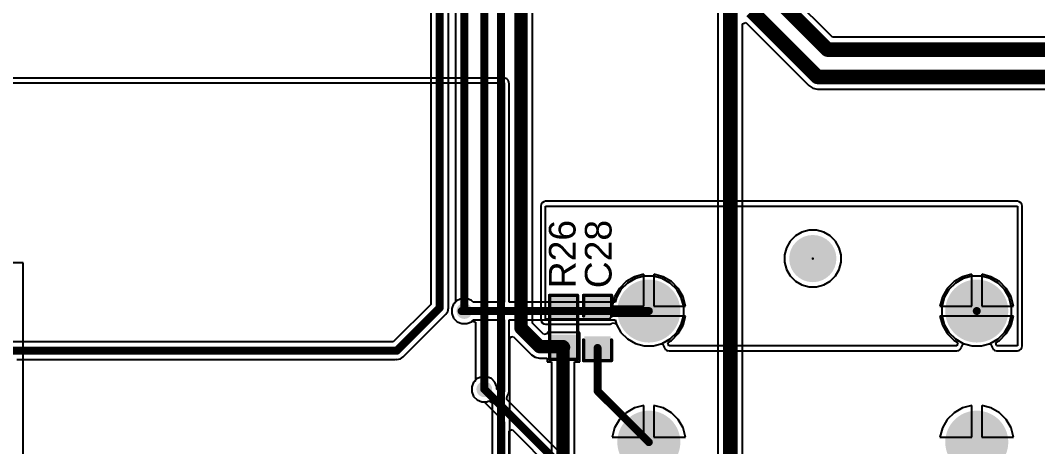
# Model space of a CAD drawing. Header units: millimetres. Extents: x -3 to 175, y -4 to 177.
# Drawn here: x 54.73 to 93.51, y 92.96 to 109.22 of the extents above; entities that cross this region are included whole.
import ezdxf

# ---------------------------------------------------------------- set-up
doc = ezdxf.new("R2010")
doc.units = ezdxf.units.MM
for name, color, linetype in [('BottomLayer', 5, 'Continuous'), ('BottomSolder', 6, 'Continuous'), ('MultiLayer', 9, 'Continuous'), ('PadHoleLayer', 156, 'Continuous'), ('TopLayer', 1, 'Continuous'), ('TopOverlay', 2, 'Continuous'), ('TopPaste', 8, 'Continuous'), ('TopSolder', 216, 'Continuous'), ('ViaHoleLayer', 16, 'Continuous')]:
    doc.layers.add(name, color=color, linetype=linetype)
doc.styles.add('Arial', font='', dxfattribs={"height": 0.2})
doc.styles.get('Arial').set_extended_font_data('Arial')

# ---------------------------------------------------------------- blocks, each defined once
blk = doc.blocks.new('R___0603_32')
at = {"layer": 'TopLayer'}
for points in [[(-0.3809999999999999, 0.4445), (-0.3809999999999999, -0.4445), (-1.143, -0.4445), (-1.143, 0.4445)], [(1.143, 0.4445), (1.143, -0.4445), (0.3809999999999999, -0.4445), (0.3809999999999999, 0.4445)]]:
    blk.add_hatch(color=1, dxfattribs=at).paths.add_polyline_path(points)
at = {"layer": 'TopPaste'}
for points in [[(-0.3809999999999999, 0.4445), (-0.3809999999999999, -0.4445), (-1.143, -0.4445), (-1.143, 0.4445)], [(1.143, 0.4445), (1.143, -0.4445), (0.3809999999999999, -0.4445), (0.3809999999999999, 0.4445)]]:
    blk.add_hatch(color=8, dxfattribs=at).paths.add_polyline_path(points)
at = {"layer": 'TopSolder'}
for points in [[(-0.2794, 0.5460999999999999), (-0.2794, -0.5460999999999999), (-1.2446, -0.5460999999999999), (-1.2446, 0.5460999999999999)], [(1.2446, 0.5460999999999999), (1.2446, -0.5460999999999999), (0.2794, -0.5460999999999999), (0.2794, 0.5460999999999999)]]:
    blk.add_hatch(color=216, dxfattribs=at).paths.add_polyline_path(points)
at = {"layer": 'TopOverlay', "const_width": 0.127}
for points in [[(-1.2192, 0.5334), (-1.2192, -0.5334)], [(-1.2192, 0.5334), (1.2192, 0.5334)], [(1.2192, 0.5334), (1.2192, -0.5334)], [(-1.2192, -0.5334), (1.2192, -0.5334)]]:
    blk.add_lwpolyline(points, dxfattribs=at)
at = {"layer": 'TopOverlay', "const_width": 0.0635}
for points in [[(-1.25095, 0.5334, 1), (-1.18745, 0.5334, 1)], [(-1.25095, 0.5334, 1), (-1.18745, 0.5334, 1)], [(1.18745, 0.5334, 1), (1.25095, 0.5334, 1)], [(1.18745, 0.5334, 1), (1.25095, 0.5334, 1)], [(-1.25095, -0.5334, 1), (-1.18745, -0.5334, 1)], [(-1.25095, -0.5334, 1), (-1.18745, -0.5334, 1)], [(1.18745, -0.5334, 1), (1.25095, -0.5334, 1)], [(1.18745, -0.5334, 1), (1.25095, -0.5334, 1)]]:
    blk.add_lwpolyline(points, format="xyb", close=True, dxfattribs=at)
blk = doc.blocks.new('B3F_4055_B_63')
at = {"layer": 'BottomLayer'}
h = blk.add_hatch(color=5, dxfattribs=at)
edge = h.paths.add_edge_path()
edge.add_arc((-6.249924, 2.499868), 1.15000024, 0, 360)
h = blk.add_hatch(color=5, dxfattribs=at)
edge = h.paths.add_edge_path()
edge.add_arc((6.249924, 2.499868), 1.15000024, 0, 360)
h = blk.add_hatch(color=5, dxfattribs=at)
edge = h.paths.add_edge_path()
edge.add_arc((-6.249924, -2.500122), 1.15000024, 0, 360)
h = blk.add_hatch(color=5, dxfattribs=at)
edge = h.paths.add_edge_path()
edge.add_arc((6.249924, -2.500122), 1.15000024, 0, 360)
at = {"layer": 'BottomSolder'}
h = blk.add_hatch(color=6, dxfattribs=at)
edge = h.paths.add_edge_path()
edge.add_arc((7.62e-05, 4.500245), 0.0508, 0, 360)
h = blk.add_hatch(color=6, dxfattribs=at)
edge = h.paths.add_edge_path()
edge.add_arc((-6.249924, 2.499868), 1.20080024, 0, 360)
h = blk.add_hatch(color=6, dxfattribs=at)
edge = h.paths.add_edge_path()
edge.add_arc((6.249924, 2.499868), 1.20080024, 0, 360)
h = blk.add_hatch(color=6, dxfattribs=at)
edge = h.paths.add_edge_path()
edge.add_arc((-6.249924, -2.500122), 1.20080024, 0, 360)
h = blk.add_hatch(color=6, dxfattribs=at)
edge = h.paths.add_edge_path()
edge.add_arc((6.249924, -2.500122), 1.20080024, 0, 360)
h = blk.add_hatch(color=6, dxfattribs=at)
edge = h.paths.add_edge_path()
edge.add_arc((7.62e-05, -4.500245), 0.0508, 0, 360)
at = {"layer": 'MultiLayer'}
h = blk.add_hatch(color=9, dxfattribs=at)
edge = h.paths.add_edge_path()
edge.add_arc((-6.249924, 2.499868), 1.15000024, 0, 360)
h = blk.add_hatch(color=9, dxfattribs=at)
edge = h.paths.add_edge_path()
edge.add_arc((6.249924, 2.499868), 1.15000024, 0, 360)
h = blk.add_hatch(color=9, dxfattribs=at)
edge = h.paths.add_edge_path()
edge.add_arc((-6.249924, -2.500122), 1.15000024, 0, 360)
h = blk.add_hatch(color=9, dxfattribs=at)
edge = h.paths.add_edge_path()
edge.add_arc((6.249924, -2.500122), 1.15000024, 0, 360)
at = {"layer": 'PadHoleLayer'}
h = blk.add_hatch(color=156, dxfattribs=at)
edge = h.paths.add_edge_path()
edge.add_arc((0, 4.500118), 0.8999982, 0, 360)
h = blk.add_hatch(color=156, dxfattribs=at)
edge = h.paths.add_edge_path()
edge.add_arc((-6.2498478, 2.499995), 0.6500113999999999, 0, 360)
h = blk.add_hatch(color=156, dxfattribs=at)
edge = h.paths.add_edge_path()
edge.add_arc((6.2498478, 2.499995), 0.6500113999999999, 0, 360)
h = blk.add_hatch(color=156, dxfattribs=at)
edge = h.paths.add_edge_path()
edge.add_arc((-6.2498478, -2.499995), 0.6500113999999999, 0, 360)
h = blk.add_hatch(color=156, dxfattribs=at)
edge = h.paths.add_edge_path()
edge.add_arc((6.2498478, -2.499995), 0.6500113999999999, 0, 360)
h = blk.add_hatch(color=156, dxfattribs=at)
edge = h.paths.add_edge_path()
edge.add_arc((0, -4.500118), 0.8999982, 0, 360)
at = {"layer": 'TopLayer'}
h = blk.add_hatch(color=1, dxfattribs=at)
edge = h.paths.add_edge_path()
edge.add_arc((-6.249924, 2.499868), 1.15000024, 0, 360)
h = blk.add_hatch(color=1, dxfattribs=at)
edge = h.paths.add_edge_path()
edge.add_arc((6.249924, 2.499868), 1.15000024, 0, 360)
h = blk.add_hatch(color=1, dxfattribs=at)
edge = h.paths.add_edge_path()
edge.add_arc((-6.249924, -2.500122), 1.15000024, 0, 360)
h = blk.add_hatch(color=1, dxfattribs=at)
edge = h.paths.add_edge_path()
edge.add_arc((6.249924, -2.500122), 1.15000024, 0, 360)
at = {"layer": 'TopSolder'}
h = blk.add_hatch(color=216, dxfattribs=at)
edge = h.paths.add_edge_path()
edge.add_arc((7.62e-05, 4.500245), 0.0508, 0, 360)
h = blk.add_hatch(color=216, dxfattribs=at)
edge = h.paths.add_edge_path()
edge.add_arc((-6.249924, 2.499868), 1.20080024, 0, 360)
h = blk.add_hatch(color=216, dxfattribs=at)
edge = h.paths.add_edge_path()
edge.add_arc((6.249924, 2.499868), 1.20080024, 0, 360)
h = blk.add_hatch(color=216, dxfattribs=at)
edge = h.paths.add_edge_path()
edge.add_arc((-6.249924, -2.500122), 1.20080024, 0, 360)
h = blk.add_hatch(color=216, dxfattribs=at)
edge = h.paths.add_edge_path()
edge.add_arc((6.249924, -2.500122), 1.20080024, 0, 360)
h = blk.add_hatch(color=216, dxfattribs=at)
edge = h.paths.add_edge_path()
edge.add_arc((7.62e-05, -4.500245), 0.0508, 0, 360)
blk = doc.blocks.new('C___0603_147')
at = {"layer": 'TopLayer'}
for points in [[(-0.3809999999999999, 0.4445), (-0.3809999999999999, -0.4445), (-1.143, -0.4445), (-1.143, 0.4445)], [(1.143, 0.4445), (1.143, -0.4445), (0.3809999999999999, -0.4445), (0.3809999999999999, 0.4445)]]:
    blk.add_hatch(color=1, dxfattribs=at).paths.add_polyline_path(points)
at = {"layer": 'TopPaste'}
for points in [[(-0.3809999999999999, 0.4445), (-0.3809999999999999, -0.4445), (-1.143, -0.4445), (-1.143, 0.4445)], [(1.143, 0.4445), (1.143, -0.4445), (0.3809999999999999, -0.4445), (0.3809999999999999, 0.4445)]]:
    blk.add_hatch(color=8, dxfattribs=at).paths.add_polyline_path(points)
at = {"layer": 'TopSolder'}
for points in [[(-0.3210001199999999, 0.50449988), (-0.3210001199999999, -0.50449988), (-1.20299988, -0.50449988), (-1.20299988, 0.50449988)], [(1.20299988, 0.50449988), (1.20299988, -0.50449988), (0.3210001199999999, -0.50449988), (0.3210001199999999, 0.50449988)]]:
    blk.add_hatch(color=216, dxfattribs=at).paths.add_polyline_path(points)
at = {"layer": 'TopOverlay', "const_width": 0.127}
for points in [[(-0.4571999999999999, 0.5334), (-1.2446, 0.5334)], [(-1.2446, -0.5334), (-1.2446, 0.5334)], [(1.2446, 0.5334), (0.4571999999999999, 0.5334)], [(1.2446, -0.5334), (1.2446, 0.5334)], [(-0.4571999999999999, -0.5334), (-1.2446, -0.5334)], [(1.2446, -0.5334), (0.4571999999999999, -0.5334)]]:
    blk.add_lwpolyline(points, dxfattribs=at)
at = {"layer": 'TopOverlay', "const_width": 0.0635}
for points in [[(-1.27635, 0.5334, 1), (-1.21285, 0.5334, 1)], [(-1.27635, 0.5334, 1), (-1.21285, 0.5334, 1)], [(-0.4889499999999999, 0.5334, 1), (-0.42545, 0.5334, 1)], [(0.42545, 0.5334, 1), (0.4889499999999999, 0.5334, 1)], [(1.21285, 0.5334, 1), (1.27635, 0.5334, 1)], [(1.21285, 0.5334, 1), (1.27635, 0.5334, 1)], [(-1.27635, -0.5334, 1), (-1.21285, -0.5334, 1)], [(-1.27635, -0.5334, 1), (-1.21285, -0.5334, 1)], [(-0.4889499999999999, -0.5334, 1), (-0.42545, -0.5334, 1)], [(0.42545, -0.5334, 1), (0.4889499999999999, -0.5334, 1)], [(1.21285, -0.5334, 1), (1.27635, -0.5334, 1)], [(1.21285, -0.5334, 1), (1.27635, -0.5334, 1)]]:
    blk.add_lwpolyline(points, format="xyb", close=True, dxfattribs=at)

msp = doc.modelspace()

# ---------------------------------------------------------------- hatches: boundary and pattern name
at = {"layer": 'BottomLayer'}
h = msp.add_hatch(color=5, dxfattribs=at)
edge = h.paths.add_edge_path()
edge.add_arc((71.6534, 98.13086799999999), 0.2999994, 0, 360)
h = msp.add_hatch(color=5, dxfattribs=at)
edge = h.paths.add_edge_path()
edge.add_arc((72.41539999999999, 95.1484), 0.2999994, 0, 360)
at = {"layer": 'TopLayer'}
h = msp.add_hatch(color=1, dxfattribs=at)
edge = h.paths.add_edge_path()
edge.add_arc((71.6534, 98.13086799999999), 0.2999994, 0, 360)
h = msp.add_hatch(color=1, dxfattribs=at)
edge = h.paths.add_edge_path()
edge.add_arc((72.41539999999999, 95.1484), 0.2999994, 0, 360)
at = {"layer": 'ViaHoleLayer'}
h = msp.add_hatch(color=16, dxfattribs=at)
edge = h.paths.add_edge_path()
edge.add_arc((71.6534, 98.13086799999999), 0.1499997, 0, 360)
h = msp.add_hatch(color=16, dxfattribs=at)
edge = h.paths.add_edge_path()
edge.add_arc((72.41539999999999, 95.1484), 0.1499997, 0, 360)

# ---------------------------------------------------------------- linework, layer by layer
at = {"layer": 'BottomLayer'}
for p, q in [((81.32184396, 139.12104002), (81.32184396, 75.49228233999999)), ((85.68948572, 108.56855604), (84.00675858, 110.25128318)), ((82.25415603999998, 109.0833988), (82.38115604, 109.13600474)), ((82.25415603999998, 75.49228233999999), (82.25415603999998, 109.0833988)), ((82.38115604, 109.13600474), (84.78578166, 106.73137658)), ((134.01040254, 108.56855604), (85.68948572, 108.56855604)), ((16.0528, 106.8324), (73.15954126, 106.8324)), ((73.15954126, 107.01368234), (16.05280254, 107.01368234)), ((73.1770444, 107.0102), (73.15954126, 107.01368234)), ((73.15954126, 106.8324), (73.17443836, 106.82943836)), ((73.17443836, 106.82943836), (73.17739999999999, 106.81454888)), ((73.19489044, 107.01020254), (73.1770444, 107.0102)), ((73.17739999999999, 106.81454888), (73.17739999999999, 98.46766183999999)), ((73.20978754000001, 107.0072409), (73.19489044, 107.01020254)), ((73.20980023999999, 107.00723582), (73.20978754000001, 107.0072409)), ((73.20980532, 107.00723582), (73.20980023999999, 107.00723582)), ((73.22630769999999, 107.00040068), (73.20980532, 107.00723582)), ((73.22891374, 106.99988252), (73.22630769999999, 107.00040068)), ((73.23112354, 106.99840678), (73.22891374, 106.99988252)), ((73.27513666, 106.98017974), (73.23112354, 106.99840678)), ((73.27514174, 106.98017466), (73.27513666, 106.98017974)), ((73.27515444, 106.98016958), (73.27514174, 106.98017466)), ((73.30015058, 106.95517344), (73.27515444, 106.98016958)), ((73.32515942, 106.93016968), (73.30015058, 106.95517344)), ((73.32516449999999, 106.93015698), (73.32515942, 106.93016968)), ((73.32516958, 106.9301519), (73.32516449999999, 106.93015698)), ((73.34340169999999, 106.88613624), (73.32516958, 106.9301519)), ((73.34488252, 106.88392136), (73.34340169999999, 106.88613624)), ((73.34540322, 106.88131024), (73.34488252, 106.88392136)), ((73.35223836, 106.86480532), (73.34540322, 106.88131024)), ((73.3552, 106.8499133), (73.35223836, 106.86480532)), ((73.3552, 106.8320571), (73.3552, 106.8499133)), ((73.35868233999999, 106.81454888), (73.3552, 106.8320571)), ((73.35868233999999, 98.46766183999999), (73.35868233999999, 106.81454888)), ((84.78578166, 106.73137658), (84.93701072, 106.63032776)), ((84.93701072, 106.63032776), (85.11540253999999, 106.59484396)), ((85.11540253999999, 106.59484396), (113.11631682, 106.59484396)), ((84.79573846, 101.2089162), (84.52161912, 101.13546702)), ((85.07952757999999, 101.2089162), (84.79573846, 101.2089162)), ((85.35364692, 101.13546702), (85.07952757999999, 101.2089162)), ((84.27584872, 100.99357246), (84.07517856, 100.7929023)), ((84.52161912, 101.13546702), (84.27584872, 100.99357246)), ((85.59941731999999, 100.99357246), (85.35364692, 101.13546702)), ((85.80008747999999, 100.7929023), (85.59941731999999, 100.99357246)), ((83.933284, 100.5471319), (83.85983481999999, 100.27301256)), ((84.07517856, 100.7929023), (83.933284, 100.5471319)), ((85.94198204, 100.5471319), (85.80008747999999, 100.7929023)), ((86.01543122, 100.27301256), (85.94198204, 100.5471319)), ((83.85983481999999, 100.27301256), (83.85983481999999, 99.98922343999999)), ((86.01543122, 99.98922343999999), (86.01543122, 100.27301256)), ((54.83859999999999, 99.97439999999999), (16.07065874, 99.97439999999999)), ((54.83859999999999, 49.22519999999999), (54.83859999999999, 99.97439999999999)), ((83.85983481999999, 99.98922343999999), (83.933284, 99.71510409999999)), ((83.933284, 99.71510409999999), (84.07517856, 99.46933369999999)), ((85.80008747999999, 99.46933369999999), (85.94198204, 99.71510409999999)), ((85.94198204, 99.71510409999999), (86.01543122, 99.98922343999999)), ((78.17519798000001, 99.36818074), (77.87241981999999, 99.19337286)), ((78.51290114, 99.45866824), (78.17519798000001, 99.36818074)), ((78.8625169, 99.45866824), (78.51290114, 99.45866824)), ((79.20022005999999, 99.36818074), (78.8625169, 99.45866824)), ((79.50299822, 99.19337286), (79.20022005999999, 99.36818074)), ((84.07517856, 99.46933369999999), (84.27584872, 99.26866353999999)), ((85.59941731999999, 99.26866353999999), (85.80008747999999, 99.46933369999999)), ((90.67504598, 99.36818074), (90.37226781999999, 99.19337286)), ((91.01274914, 99.45866824), (90.67504598, 99.36818074)), ((91.3623649, 99.45866824), (91.01274914, 99.45866824)), ((91.70006805999999, 99.36818074), (91.3623649, 99.45866824)), ((92.00284622, 99.19337286), (91.70006805999999, 99.36818074)), ((77.62520416, 98.9461572), (77.45039627999999, 98.64337903999999)), ((77.87241981999999, 99.19337286), (77.62520416, 98.9461572)), ((79.75021387999999, 98.9461572), (79.50299822, 99.19337286)), ((79.92502175999999, 98.64337903999999), (79.75021387999999, 98.9461572)), ((84.27584872, 99.26866353999999), (84.52161912, 99.12676898)), ((84.52161912, 99.12676898), (84.79573846, 99.0533198)), ((84.79573846, 99.0533198), (85.07952757999999, 99.0533198)), ((85.07952757999999, 99.0533198), (85.35364692, 99.12676898)), ((85.35364692, 99.12676898), (85.59941731999999, 99.26866353999999)), ((90.12505216, 98.9461572), (89.95024427999999, 98.64337903999999)), ((90.37226781999999, 99.19337286), (90.12505216, 98.9461572)), ((92.25006187999999, 98.9461572), (92.00284622, 99.19337286)), ((92.42486975999999, 98.64337903999999), (92.25006187999999, 98.9461572)), ((71.38274776, 98.53592687999999), (71.24834111999999, 98.40152024)), ((71.55836082, 98.60866739999999), (71.38274776, 98.53592687999999)), ((71.74843918, 98.60866739999999), (71.55836082, 98.60866739999999)), ((71.92405224, 98.53592687999999), (71.74843918, 98.60866739999999)), ((71.99231728, 98.46766183999999), (71.92405224, 98.53592687999999)), ((77.45039627999999, 98.64337903999999), (77.4033123, 98.46766183999999)), ((80.01550926, 98.30567588), (79.92502175999999, 98.64337903999999)), ((89.95024427999999, 98.64337903999999), (89.85975678, 98.30567588)), ((92.51535726, 98.30567588), (92.42486975999999, 98.64337903999999)), ((71.24834111999999, 98.40152024), (71.1756006, 98.22590718)), ((71.1756006, 98.22590718), (71.1756006, 98.03582881999999)), ((73.17739999999999, 98.46766183999999), (71.99231728, 98.46766183999999)), ((77.4033123, 98.46766183999999), (73.35868233999999, 98.46766183999999)), ((80.01550926, 97.95606011999999), (80.01550926, 98.30567588)), ((89.85975678, 98.30567588), (89.85975678, 97.95606011999999)), ((92.51535726, 97.95606011999999), (92.51535726, 98.30567588)), ((71.1756006, 98.03582881999999), (71.24834111999999, 97.86021575999999)), ((71.24834111999999, 97.86021575999999), (71.38274776, 97.72580912)), ((71.38274776, 97.72580912), (71.55836082, 97.6530686)), ((71.74843918, 97.6530686), (71.92405224, 97.72580912)), ((71.92405224, 97.72580912), (71.9925662, 97.79432308)), ((71.9925662, 97.79432308), (73.17739999999999, 97.79432308)), ((73.17739999999999, 97.79432308), (73.17739999999999, 95.05330494)), ((73.35868233999999, 95.05330494), (73.35868233999999, 97.79432308)), ((73.35868233999999, 97.79432308), (77.40324625999999, 97.79432308)), ((77.40324625999999, 97.79432308), (77.45039627999999, 97.61835695999999)), ((79.92502175999999, 97.61835695999999), (80.01550926, 97.95606011999999)), ((89.85975678, 97.95606011999999), (89.95024427999999, 97.61835695999999)), ((92.42486975999999, 97.61835695999999), (92.51535726, 97.95606011999999)), ((71.55836082, 97.6530686), (71.74843918, 97.6530686)), ((77.45039627999999, 97.61835695999999), (77.62520416, 97.3155788)), ((79.75021387999999, 97.3155788), (79.92502175999999, 97.61835695999999)), ((89.95024427999999, 97.61835695999999), (90.12505216, 97.3155788)), ((92.25006187999999, 97.3155788), (92.42486975999999, 97.61835695999999)), ((77.62520416, 97.3155788), (77.87241981999999, 97.06836314)), ((77.87241981999999, 97.06836314), (78.17519798000001, 96.89355526)), ((79.20022005999999, 96.89355526), (79.50299822, 97.06836314)), ((79.50299822, 97.06836314), (79.75021387999999, 97.3155788)), ((90.12505216, 97.3155788), (90.37226781999999, 97.06836314)), ((90.37226781999999, 97.06836314), (90.67504598, 96.89355526)), ((91.70006805999999, 96.89355526), (92.00284622, 97.06836314)), ((92.00284622, 97.06836314), (92.25006187999999, 97.3155788)), ((78.17519798000001, 96.89355526), (78.51290114, 96.80306775999999)), ((78.51290114, 96.80306775999999), (78.8625169, 96.80306775999999)), ((78.8625169, 96.80306775999999), (79.20022005999999, 96.89355526)), ((90.67504598, 96.89355526), (91.01274914, 96.80306775999999)), ((91.01274914, 96.80306775999999), (91.3623649, 96.80306775999999)), ((91.3623649, 96.80306775999999), (91.70006805999999, 96.89355526)), ((72.01034112, 95.41905224), (71.9376006, 95.24343918)), ((72.14474776, 95.55345888), (72.01034112, 95.41905224)), ((72.32036081999999, 95.62619939999999), (72.14474776, 95.55345888)), ((72.51043917999999, 95.62619939999999), (72.32036081999999, 95.62619939999999)), ((72.68605224, 95.55345888), (72.51043917999999, 95.62619939999999)), ((72.82045887999999, 95.41905224), (72.68605224, 95.55345888)), ((72.89319939999999, 95.24343918), (72.82045887999999, 95.41905224)), ((71.9376006, 95.24343918), (71.9376006, 95.05336082)), ((71.9376006, 95.05336082), (72.01034112, 94.87774775999999)), ((72.89319939999999, 95.1467236), (72.89319939999999, 95.24343918)), ((73.02365634, 95.01626666), (72.89319939999999, 95.1467236)), ((73.06534028, 95.01024178), (73.02365634, 95.01626666)), ((73.17739999999999, 95.05330494), (73.06534028, 95.01024178)), ((73.34488252, 94.98393246), (73.35133666, 95.01638096)), ((73.35133666, 95.01638096), (73.35862138, 95.04862625999999)), ((73.35821752, 95.05097067999999), (73.35868233999999, 95.05330494)), ((73.35862138, 95.04862625999999), (73.35821752, 95.05097067999999)), ((72.01034112, 94.87774775999999), (72.14474776, 94.74334112)), ((72.14474776, 94.74334112), (72.32036081999999, 94.6706006)), ((72.32036081999999, 94.6706006), (72.4170764, 94.6706006)), ((72.4170764, 94.6706006), (73.17739999999999, 93.910277)), ((73.26993728, 94.78874108), (73.27138762, 94.82755227999999)), ((73.2758123, 94.76411069999999), (73.26993728, 94.78874108)), ((73.27138762, 94.82755227999999), (73.29944191999999, 94.92008956)), ((78.92584672, 89.11407627999999), (73.2758123, 94.76411069999999)), ((73.29944191999999, 94.92008956), (73.30223337999999, 94.92185232)), ((73.30223337999999, 94.92185232), (73.30360497999999, 94.92379541999999)), ((73.30360497999999, 94.92379541999999), (73.30558617999999, 94.92511875999999)), ((73.30558617999999, 94.92511875999999), (73.32396815999999, 94.95263204)), ((73.32396815999999, 94.95263204), (73.34303594, 94.97963224)), ((73.34303594, 94.97963224), (73.34355918, 94.9819538)), ((73.34355918, 94.9819538), (73.34488252, 94.98393246)), ((77.82563302, 94.25435809999999), (77.56422891999999, 93.992954)), ((78.14578478, 94.43919898), (77.82563302, 94.25435809999999)), ((78.49720902, 94.53336186), (78.14578478, 94.43919898)), ((78.49720902, 93.321378), (78.49720902, 94.53336186)), ((79.22963326, 94.43919898), (78.87820901999999, 94.53336186)), ((78.87820901999999, 94.53336186), (78.87820901999999, 93.321378)), ((79.54978501999999, 94.25435809999999), (79.22963326, 94.43919898)), ((79.81118912, 93.992954), (79.54978501999999, 94.25435809999999)), ((90.32548102, 94.25435809999999), (90.06407691999999, 93.992954)), ((90.64563277999999, 94.43919898), (90.32548102, 94.25435809999999)), ((90.99705702, 94.53336186), (90.64563277999999, 94.43919898)), ((90.99705702, 93.321378), (90.99705702, 94.53336186)), ((91.72948125999999, 94.43919898), (91.37805702, 94.53336186)), ((91.37805702, 94.53336186), (91.37805702, 93.321378)), ((92.04963302, 94.25435809999999), (91.72948125999999, 94.43919898)), ((92.31103712, 93.992954), (92.04963302, 94.25435809999999)), ((73.17739999999999, 93.910277), (73.17739999999999, 93.563059)), ((77.56422891999999, 93.992954), (77.37938804, 93.67280224)), ((79.99602999999999, 93.67280224), (79.81118912, 93.992954)), ((90.06407691999999, 93.992954), (89.87923604, 93.67280224)), ((92.495878, 93.67280224), (92.31103712, 93.992954)), ((73.17739999999999, 93.563059), (73.17739999999999, 88.60358708)), ((73.35868233999999, 93.54938872), (73.39360988, 93.57752683999999)), ((73.35868233999999, 88.60358708), (73.35868233999999, 93.54938872)), ((73.39360988, 93.57752683999999), (73.4760151, 93.6116619)), ((73.4760151, 93.6116619), (78.35111583999999, 88.73656116)), ((77.37938804, 93.67280224), (77.28522516, 93.321378)), ((80.09019287999999, 93.321378), (79.99602999999999, 93.67280224)), ((89.87923604, 93.67280224), (89.78507316, 93.321378)), ((92.59004088, 93.321378), (92.495878, 93.67280224)), ((77.28522516, 93.321378), (78.49720902, 93.321378)), ((78.87820901999999, 93.321378), (80.09019287999999, 93.321378)), ((89.78507316, 93.321378), (90.99705702, 93.321378)), ((91.37805702, 93.321378), (92.59004088, 93.321378))]:
    msp.add_line(p, q, dxfattribs=at)
for points, const_width in [([(81.788, 62.0522), (81.788, 141.0462)], 0.5588), ([(83.54060254, 110.05819746), (85.4964, 108.1024)], 0.5588), ([(82.60079999999999, 109.57560254), (85.11540253999999, 107.061)], 0.5588), ([(85.4964, 108.1024), (134.01040254, 108.1024)], 0.5588), ([(85.11540253999999, 107.061), (113.30940254, 107.061)], 0.5588), ([(71.5518, 98.13099246), (78.68778522, 98.13099246)], 0.3048), ([(72.41539999999999, 95.1484), (78.68778522, 88.87601477999999)], 0.3048)]:
    msp.add_lwpolyline(points, dxfattribs=dict(at, const_width=const_width))
for points, const_width in [([(85.35669999999999, 108.1024, 1), (85.6361, 108.1024, 1)], 0.2794), ([(85.35669999999999, 108.1024, 1), (85.6361, 108.1024, 1)], 0.2794), ([(84.97570254, 107.061, 1), (85.25510254, 107.061, 1)], 0.2794), ([(84.97570254, 107.061, 1), (85.25510254, 107.061, 1)], 0.2794), ([(71.4756, 98.13099246, 1), (71.62799999999999, 98.13099246, 1)], 0.1524), ([(78.61158522, 98.13099246, 1), (78.76398522, 98.13099246, 1)], 0.1524), ([(72.33919999999999, 95.1484, 1), (72.4916, 95.1484, 1)], 0.1524)]:
    msp.add_lwpolyline(points, format="xyb", close=True, dxfattribs=dict(at, const_width=const_width))
at = {"layer": 'TopLayer'}
for p, q in [((71.31673062, 110.34050068), (71.31673062, 98.46990973999999)), ((70.37693062, 110.1005291), (70.37693062, 98.38665361999999)), ((71.05026937999999, 98.24719999999999), (71.05026937999999, 110.1005291)), ((74.2526582, 97.66756183999999), (74.2526582, 109.59643816)), ((74.58464128, 102.20289948), (74.57084146, 102.133527)), ((74.57084146, 102.133527), (74.57084146, 97.81552699999999)), ((74.62393761999999, 102.26171318), (74.58464128, 102.20289948)), ((74.68275132, 102.30100952), (74.62393761999999, 102.26171318)), ((74.75212379999999, 102.31480934), (74.68275132, 102.30100952)), ((92.73539999999998, 102.31480934), (74.75212379999999, 102.31480934)), ((74.75212379999999, 97.81552699999999), (74.75212379999999, 102.133527)), ((74.75212379999999, 102.133527), (92.73539999999998, 102.133527)), ((92.80477248, 102.30100952), (92.73539999999998, 102.31480934)), ((92.73539999999998, 102.133527), (92.73539999999998, 96.799527)), ((92.86358618, 102.26171318), (92.80477248, 102.30100952)), ((92.90288251999999, 102.20289948), (92.86358618, 102.26171318)), ((92.91668234, 102.133527), (92.90288251999999, 102.20289948)), ((92.91668234, 96.799527), (92.91668234, 102.133527)), ((84.79573846, 101.2089162), (84.52161912, 101.13546702)), ((85.07952757999999, 101.2089162), (84.79573846, 101.2089162)), ((85.35364692, 101.13546702), (85.07952757999999, 101.2089162)), ((84.27584872, 100.99357246), (84.07517856, 100.7929023)), ((84.52161912, 101.13546702), (84.27584872, 100.99357246)), ((85.59941731999999, 100.99357246), (85.35364692, 101.13546702)), ((85.80008747999999, 100.7929023), (85.59941731999999, 100.99357246)), ((83.933284, 100.5471319), (83.85983481999999, 100.27301256)), ((84.07517856, 100.7929023), (83.933284, 100.5471319)), ((85.94198204, 100.5471319), (85.80008747999999, 100.7929023)), ((86.01543122, 100.27301256), (85.94198204, 100.5471319)), ((83.85983481999999, 100.27301256), (83.85983481999999, 99.98922343999999)), ((86.01543122, 99.98922343999999), (86.01543122, 100.27301256)), ((83.85983481999999, 99.98922343999999), (83.933284, 99.71510409999999)), ((83.933284, 99.71510409999999), (84.07517856, 99.46933369999999)), ((85.80008747999999, 99.46933369999999), (85.94198204, 99.71510409999999)), ((85.94198204, 99.71510409999999), (86.01543122, 99.98922343999999)), ((78.14578478, 99.43918898), (77.82563302, 99.2543481)), ((78.49720902, 99.53335186), (78.14578478, 99.43918898)), ((78.49720902, 98.32136799999999), (78.49720902, 99.53335186)), ((79.22963326, 99.43918898), (78.87820901999999, 99.53335186)), ((78.87820901999999, 99.53335186), (78.87820901999999, 98.32136799999999)), ((79.54978501999999, 99.2543481), (79.22963326, 99.43918898)), ((84.07517856, 99.46933369999999), (84.27584872, 99.26866353999999)), ((85.59941731999999, 99.26866353999999), (85.80008747999999, 99.46933369999999)), ((90.64563277999999, 99.43918898), (90.32548102, 99.2543481)), ((90.99705702, 99.53335186), (90.64563277999999, 99.43918898)), ((90.99705702, 98.32136799999999), (90.99705702, 99.53335186)), ((91.72948125999999, 99.43918898), (91.37805702, 99.53335186)), ((91.37805702, 99.53335186), (91.37805702, 98.32136799999999)), ((92.04963302, 99.2543481), (91.72948125999999, 99.43918898)), ((77.56422891999999, 98.992944), (77.37938804, 98.67279223999999)), ((77.82563302, 99.2543481), (77.56422891999999, 98.992944)), ((79.81118912, 98.992944), (79.54978501999999, 99.2543481)), ((79.99602999999999, 98.67279223999999), (79.81118912, 98.992944)), ((84.27584872, 99.26866353999999), (84.52161912, 99.12676898)), ((84.52161912, 99.12676898), (84.79573846, 99.0533198)), ((84.79573846, 99.0533198), (85.07952757999999, 99.0533198)), ((85.07952757999999, 99.0533198), (85.35364692, 99.12676898)), ((85.35364692, 99.12676898), (85.59941731999999, 99.26866353999999)), ((90.06407691999999, 98.992944), (89.87923604, 98.67279223999999)), ((90.32548102, 99.2543481), (90.06407691999999, 98.992944)), ((92.31103712, 98.992944), (92.04963302, 99.2543481)), ((92.495878, 98.67279223999999), (92.31103712, 98.992944)), ((77.37938804, 98.67279223999999), (77.28522516, 98.32136799999999)), ((80.09019287999999, 98.32136799999999), (79.99602999999999, 98.67279223999999)), ((89.87923604, 98.67279223999999), (89.78507316, 98.32136799999999)), ((92.59004088, 98.32136799999999), (92.495878, 98.67279223999999)), ((70.37693062, 98.38665361999999), (68.94854638, 96.95826937999999)), ((70.95166149999999, 98.00913849999999), (71.02464332, 98.11836358)), ((71.02464332, 98.11836358), (71.05026937999999, 98.24719999999999)), ((71.24834111999999, 98.40152024), (71.1756006, 98.22590718)), ((71.1756006, 98.22590718), (71.1756006, 98.03582881999999)), ((71.31673062, 98.46990973999999), (71.24834111999999, 98.40152024)), ((77.28522516, 98.32136799999999), (78.49720902, 98.32136799999999)), ((78.87820901999999, 98.32136799999999), (80.09019287999999, 98.32136799999999)), ((89.78507316, 98.32136799999999), (90.99705702, 98.32136799999999)), ((91.37805702, 98.32136799999999), (92.59004088, 98.32136799999999)), ((69.3260615, 96.38353849999999), (70.95166149999999, 98.00913849999999)), ((71.1756006, 98.03582881999999), (71.24834111999999, 97.86021575999999)), ((71.24834111999999, 97.86021575999999), (71.38274776, 97.72580912)), ((71.38274776, 97.72580912), (71.55836082, 97.6530686)), ((71.74843918, 97.6530686), (71.92405224, 97.72580912)), ((71.92405224, 97.72580912), (71.95173061999999, 97.75348749999999)), ((71.95173061999999, 97.75348749999999), (72.07873061999999, 97.70088156)), ((74.57084146, 97.81552699999999), (74.58464128, 97.74615451999999)), ((74.58464128, 97.74615451999999), (74.62393761999999, 97.68734081999999)), ((77.18719386, 97.81552699999999), (74.75212379999999, 97.81552699999999)), ((77.28298742, 97.94036799999999), (77.18719386, 97.81552699999999)), ((80.09019287999999, 97.94036799999999), (77.28298742, 97.94036799999999)), ((79.99602999999999, 97.58894375999999), (80.09019287999999, 97.94036799999999)), ((92.59004088, 97.94036799999999), (89.78507316, 97.94036799999999)), ((89.78507316, 97.94036799999999), (89.87923604, 97.58894375999999)), ((92.495878, 97.58894375999999), (92.59004088, 97.94036799999999)), ((71.55836082, 97.6530686), (71.74843918, 97.6530686)), ((72.07873061999999, 97.70088156), (72.07873061999999, 95.48744174)), ((74.68873302, 97.23148701999999), (74.2526582, 97.66756183999999)), ((74.62393761999999, 97.68734081999999), (74.68275132, 97.64804448)), ((74.68275132, 97.64804448), (74.75212379999999, 97.63424466)), ((74.75212379999999, 97.63424466), (77.18719386, 97.63424466)), ((77.18719386, 97.63424466), (77.19892612, 97.63657891999999)), ((77.19892612, 97.63657891999999), (77.2108565, 97.63579659999999)), ((77.2108565, 97.63579659999999), (77.23330502, 97.6434166)), ((77.23330502, 97.6434166), (77.25656634, 97.64804448)), ((77.25656634, 97.64804448), (77.26651298, 97.65469166)), ((77.26651298, 97.65469166), (77.2778363, 97.65853468)), ((77.2778363, 97.65853468), (77.29566202, 97.67416584)), ((77.29566202, 97.67416584), (77.30270035999999, 97.67886992)), ((77.30270035999999, 97.67886992), (77.38273575999999, 97.66841782)), ((77.38273575999999, 97.66841782), (77.45039627999999, 97.61835441999999)), ((77.45039627999999, 97.61835441999999), (77.62520416, 97.3155788)), ((79.81118912, 97.268792), (79.99602999999999, 97.58894375999999)), ((89.87923604, 97.58894375999999), (90.06407691999999, 97.268792)), ((92.31103712, 97.268792), (92.495878, 97.58894375999999)), ((68.94854638, 96.95826937999999), (54.4576127, 96.95826937999999)), ((73.3885502, 97.11372245999999), (73.4561523, 97.14986411999999)), ((73.3885502, 91.71221433999999), (73.3885502, 97.11372245999999)), ((73.4561523, 97.14986411999999), (73.51555019999999, 97.15942976)), ((73.51555019999999, 97.15942976), (74.21228998, 96.46268998)), ((74.81573302, 97.25585324), (74.68873302, 97.23148701999999)), ((76.06033302, 97.30739999999999), (74.81573302, 97.30739999999999)), ((74.81573302, 97.30739999999999), (74.81573302, 97.25585324)), ((76.06033302, 96.18979999999999), (76.06033302, 97.30739999999999)), ((77.62520416, 97.3155788), (77.87241981999999, 97.06836314)), ((77.87241981999999, 97.06836314), (78.17519798000001, 96.89355526)), ((79.40973195999999, 96.926527), (79.54978501999999, 97.0073879)), ((79.54978501999999, 97.0073879), (79.81118912, 97.268792)), ((90.06407691999999, 97.268792), (90.32548102, 97.0073879)), ((90.32548102, 97.0073879), (90.46553408, 96.926527)), ((91.90957995999999, 96.926527), (92.04963302, 97.0073879)), ((92.04963302, 97.0073879), (92.31103712, 97.268792)), ((78.17519798000001, 96.89355526), (78.51290114, 96.80306775999999)), ((78.51290114, 96.80306775999999), (78.8625169, 96.80306775999999)), ((78.8625169, 96.80306775999999), (79.10897818, 96.86910775999999)), ((79.10897818, 96.86910775999999), (79.20900083999999, 96.87746182)), ((79.20900083999999, 96.87746182), (79.26047648, 96.78314146)), ((79.26047648, 96.78314146), (79.26865782, 96.75260558)), ((79.26865782, 96.75260558), (79.27394864, 96.74187916)), ((79.27394864, 96.74187916), (79.27628036, 96.73015451999999)), ((79.27628036, 96.73015451999999), (79.28945279999999, 96.71043904)), ((79.28945279999999, 96.71043904), (79.299943, 96.68916908)), ((79.299943, 96.68916908), (79.30893205999999, 96.68128492)), ((79.30893205999999, 96.68128492), (79.3155767, 96.67134082)), ((79.3155767, 96.67134082), (79.33528963999998, 96.65816837999999)), ((79.33528963999998, 96.65816837999999), (79.35312298, 96.64252959999999)), ((79.35312298, 96.64252959999999), (79.36445392, 96.63868403999999)), ((79.36445392, 96.63868403999999), (79.3743904, 96.63204447999999)), ((79.3743904, 96.63204447999999), (79.39764664, 96.62741914)), ((79.39764664, 96.62741914), (79.42010278, 96.6197966)), ((79.44376288, 96.799527), (79.40973195999999, 96.926527)), ((79.42010278, 96.6197966), (79.43203061999999, 96.62057891999999)), ((79.43203061999999, 96.62057891999999), (79.44376288, 96.61824466)), ((90.43150316, 96.799527), (79.44376288, 96.799527)), ((79.44376288, 96.61824466), (90.43150316, 96.61824466)), ((90.46553408, 96.926527), (90.43150316, 96.799527)), ((90.43150316, 96.61824466), (90.44323542, 96.62057891999999)), ((90.44323542, 96.62057891999999), (90.45516325999999, 96.6197966)), ((90.45516325999999, 96.6197966), (90.4776194, 96.62741914)), ((90.4776194, 96.62741914), (90.50087564, 96.63204447999999)), ((90.50087564, 96.63204447999999), (90.51081212, 96.63868403999999)), ((90.51081212, 96.63868403999999), (90.52214305999999, 96.64252959999999)), ((90.52214305999999, 96.64252959999999), (90.5399764, 96.65816837999999)), ((90.5399764, 96.65816837999999), (90.55968933999999, 96.67134082)), ((90.55968933999999, 96.67134082), (90.56633398, 96.68128492)), ((90.56633398, 96.68128492), (90.57532304, 96.68916908)), ((90.57532304, 96.68916908), (90.58581324, 96.71043904)), ((90.58581324, 96.71043904), (90.59898568, 96.73015451999999)), ((90.59898568, 96.73015451999999), (90.6013174, 96.74187916)), ((90.6013174, 96.74187916), (90.60660822, 96.75260558)), ((90.60660822, 96.75260558), (90.61478955999999, 96.78314146)), ((90.61478955999999, 96.78314146), (90.6662652, 96.87746182)), ((90.6662652, 96.87746182), (90.76628785999999, 96.86910775999999)), ((90.76628785999999, 96.86910775999999), (91.01274914, 96.80306775999999)), ((91.01274914, 96.80306775999999), (91.3623649, 96.80306775999999)), ((91.3623649, 96.80306775999999), (91.60882618, 96.86910775999999)), ((91.60882618, 96.86910775999999), (91.70884884, 96.87746182)), ((91.70884884, 96.87746182), (91.76032448, 96.78314146)), ((91.76032448, 96.78314146), (91.76850581999999, 96.75260558)), ((91.76850581999999, 96.75260558), (91.77379664, 96.74187916)), ((91.77379664, 96.74187916), (91.77612835999999, 96.73015451999999)), ((91.77612835999999, 96.73015451999999), (91.78930079999999, 96.71043904)), ((91.78930079999999, 96.71043904), (91.79979099999998, 96.68916908)), ((91.79979099999998, 96.68916908), (91.80878006, 96.68128492)), ((91.80878006, 96.68128492), (91.8154247, 96.67134082)), ((91.8154247, 96.67134082), (91.83513764, 96.65816837999999)), ((91.83513764, 96.65816837999999), (91.85297098, 96.64252959999999)), ((91.85297098, 96.64252959999999), (91.86430191999999, 96.63868403999999)), ((91.86430191999999, 96.63868403999999), (91.8742384, 96.63204447999999)), ((91.8742384, 96.63204447999999), (91.89749463999999, 96.62741914)), ((91.89749463999999, 96.62741914), (91.91995078, 96.6197966)), ((91.94361088, 96.799527), (91.90957995999999, 96.926527)), ((91.91995078, 96.6197966), (91.93187861999999, 96.62057891999999)), ((91.93187861999999, 96.62057891999999), (91.94361088, 96.61824466)), ((92.73539999999998, 96.799527), (91.94361088, 96.799527)), ((91.94361088, 96.61824466), (92.73539999999998, 96.61824466)), ((92.73539999999998, 96.61824466), (92.80477248, 96.63204447999999)), ((92.80477248, 96.63204447999999), (92.86358618, 96.67134082)), ((92.86358618, 96.67134082), (92.90288251999999, 96.73015451999999)), ((92.90288251999999, 96.73015451999999), (92.91668234, 96.799527)), ((54.59705362, 96.28493062), (69.0118, 96.28493062)), ((69.0118, 96.28493062), (69.0499, 96.29250997999999)), ((69.0499, 96.29250997999999), (69.08800000000001, 96.28493062)), ((69.08800000000001, 96.28493062), (69.21683641999999, 96.31055922)), ((69.21683641999999, 96.31055922), (69.3260615, 96.38353849999999)), ((74.21228998, 96.46268998), (74.35511926, 96.36725455999999)), ((74.35511926, 96.36725455999999), (74.5236, 96.33374179999998)), ((74.5236, 96.33374179999998), (74.81573302, 96.33374179999998)), ((74.81573302, 96.33374179999998), (74.81573302, 96.18979999999999)), ((74.81573302, 96.18979999999999), (74.9723418, 96.18979999999999)), ((74.9723418, 96.18979999999999), (74.9723418, 86.36787145999999)), ((75.8528582, 86.36787145999999), (75.8528582, 96.18979999999999)), ((75.8528582, 96.18979999999999), (76.06033302, 96.18979999999999)), ((72.01034112, 95.41905224), (71.9376006, 95.24343918)), ((72.07873061999999, 95.48744174), (72.01034112, 95.41905224)), ((71.9376006, 95.24343918), (71.9376006, 95.05336082)), ((71.9376006, 95.05336082), (72.01034112, 94.87774775999999)), ((72.01034112, 94.87774775999999), (72.14474776, 94.74334112)), ((72.14474776, 94.74334112), (72.32036081999999, 94.6706006)), ((72.32036081999999, 94.6706006), (72.51043917999999, 94.6706006)), ((72.51043917999999, 94.6706006), (72.5882089, 94.70281288)), ((72.5882089, 94.70281288), (72.71521143999999, 94.61795401999998)), ((72.71521143999999, 94.61795401999998), (72.71521143999999, 91.71221433999999)), ((77.82563302, 94.25435809999999), (77.56422891999999, 93.992954)), ((78.14578478, 94.43919898), (77.82563302, 94.25435809999999)), ((78.49720902, 94.53336186), (78.14578478, 94.43919898)), ((78.49720902, 93.321378), (78.49720902, 94.53336186)), ((79.22963326, 94.43919898), (78.87820901999999, 94.53336186)), ((78.87820901999999, 94.53336186), (78.87820901999999, 93.321378)), ((79.54978501999999, 94.25435809999999), (79.22963326, 94.43919898)), ((79.81118912, 93.992954), (79.54978501999999, 94.25435809999999)), ((90.32548102, 94.25435809999999), (90.06407691999999, 93.992954)), ((90.64563277999999, 94.43919898), (90.32548102, 94.25435809999999)), ((90.99705702, 94.53336186), (90.64563277999999, 94.43919898)), ((90.99705702, 93.321378), (90.99705702, 94.53336186)), ((91.72948125999999, 94.43919898), (91.37805702, 94.53336186)), ((91.37805702, 94.53336186), (91.37805702, 93.321378)), ((92.04963302, 94.25435809999999), (91.72948125999999, 94.43919898)), ((92.31103712, 93.992954), (92.04963302, 94.25435809999999)), ((77.56422891999999, 93.992954), (77.37938804, 93.67280224)), ((79.99602999999999, 93.67280224), (79.81118912, 93.992954)), ((90.06407691999999, 93.992954), (89.87923604, 93.67280224)), ((92.495878, 93.67280224), (92.31103712, 93.992954)), ((77.37938804, 93.67280224), (77.28522516, 93.321378)), ((80.09019287999999, 93.321378), (79.99602999999999, 93.67280224)), ((89.87923604, 93.67280224), (89.78507316, 93.321378)), ((92.59004088, 93.321378), (92.495878, 93.67280224)), ((77.28522516, 93.321378), (78.49720902, 93.321378)), ((78.87820901999999, 93.321378), (80.09019287999999, 93.321378)), ((89.78507316, 93.321378), (90.99705702, 93.321378)), ((91.37805702, 93.321378), (92.59004088, 93.321378))]:
    msp.add_line(p, q, dxfattribs=at)
for points, const_width in [([(71.6534, 98.13086799999999), (71.6534, 111.0488)], 0.3048), ([(72.41539999999999, 95.1484), (72.41539999999999, 111.045498)], 0.3048), ([(73.05188082, 87.564595), (73.05188082, 110.99948082)], 0.3048), ([(70.71359999999999, 98.24719999999999), (70.71359999999999, 110.43957084)], 0.3048), ([(73.8124, 97.48519999999999), (73.8124, 109.7788)], 0.508), ([(69.08800000000001, 96.62159999999999), (70.71359999999999, 98.24719999999999)], 0.3048), ([(78.68778522, 98.130995), (78.68791221999999, 98.13086799999999)], 0.3048), ([(91.18735382, 98.13086799999999), (91.18748081999999, 98.130995)], 0.3048), ([(73.8124, 97.48519999999999), (74.5236, 96.774)], 0.508), ([(74.5236, 96.774), (75.41263302, 96.774)], 0.508), ([(75.4126, 86.1822), (75.4126, 96.72316698)], 0.508), ([(75.41263302, 96.774), (75.43803301999999, 96.7486)], 0.508), ([(54.4576, 96.62159999999999), (69.0118, 96.62159999999999)], 0.3048), ([(76.73343301999999, 95.085154), (76.73343301999999, 96.72319999999999)], 0.3048), ([(76.73343301999999, 95.085154), (78.68758202, 93.13100499999999)], 0.3048), ([(78.68758202, 93.13100499999999), (78.68778522, 93.13100499999999)], 0.3048)]:
    msp.add_lwpolyline(points, dxfattribs=dict(at, const_width=const_width))
for points, const_width in [([(70.6374, 98.24719999999999, 1), (70.7898, 98.24719999999999, 1)], 0.1524), ([(70.6374, 98.24719999999999, 1), (70.7898, 98.24719999999999, 1)], 0.1524), ([(71.57719999999999, 98.13086799999999, 1), (71.72959999999999, 98.13086799999999, 1)], 0.1524), ([(78.61158522, 98.130995, 1), (78.76398522, 98.130995, 1)], 0.1524), ([(78.61171222, 98.13086799999999, 1), (78.76411221999999, 98.13086799999999, 1)], 0.1524), ([(91.11115382, 98.13086799999999, 1), (91.26355381999998, 98.13086799999999, 1)], 0.1524), ([(91.11128081999999, 98.130995, 1), (91.26368081999999, 98.130995, 1)], 0.1524), ([(73.68539999999999, 97.48519999999999, 1), (73.93939999999999, 97.48519999999999, 1)], 0.254), ([(73.68539999999999, 97.48519999999999, 1), (73.93939999999999, 97.48519999999999, 1)], 0.254), ([(74.39659999999999, 96.774, 1), (74.6506, 96.774, 1)], 0.254), ([(74.39659999999999, 96.774, 1), (74.6506, 96.774, 1)], 0.254), ([(75.28559999999999, 96.72316698, 1), (75.53960000000001, 96.72316698, 1)], 0.254), ([(75.28563301999999, 96.774, 1), (75.53963302, 96.774, 1)], 0.254), ([(75.28563301999999, 96.774, 1), (75.53963302, 96.774, 1)], 0.254), ([(75.31103302, 96.7486, 1), (75.56503302, 96.7486, 1)], 0.254), ([(68.9356, 96.62159999999999, 1), (69.08800000000001, 96.62159999999999, 1)], 0.1524), ([(69.0118, 96.62159999999999, 1), (69.1642, 96.62159999999999, 1)], 0.1524), ([(76.65723301999999, 96.72319999999999, 1), (76.80963301999999, 96.72319999999999, 1)], 0.1524), ([(72.33919999999999, 95.1484, 1), (72.4916, 95.1484, 1)], 0.1524), ([(76.65723301999999, 95.085154, 1), (76.80963301999999, 95.085154, 1)], 0.1524), ([(76.65723301999999, 95.085154, 1), (76.80963301999999, 95.085154, 1)], 0.1524), ([(78.61138202, 93.13100499999999, 1), (78.76378202, 93.13100499999999, 1)], 0.1524), ([(78.61138202, 93.13100499999999, 1), (78.76378202, 93.13100499999999, 1)], 0.1524), ([(78.61158522, 93.13100499999999, 1), (78.76398522, 93.13100499999999, 1)], 0.1524)]:
    msp.add_lwpolyline(points, format="xyb", close=True, dxfattribs=dict(at, const_width=const_width))

# ---------------------------------------------------------------- block references
msp.add_blockref('B3F_4055_B_63', (84.93763301999999, 95.631))
for name, p, rotation in [('R___0603_32', (75.43803301999999, 97.5106), 90), ('C___0603_147', (76.73343301999999, 97.48519999999999), 270)]:
    msp.add_blockref(name, p, dxfattribs=dict(rotation=rotation))

# ---------------------------------------------------------------- texts
at = {"layer": 'TopOverlay', "style": 'Arial'}
for s, p in [('R26', (75.89506537999999, 99.00117359999999)), ('C28', (77.26666537999999, 99.00117359999999))]:
    msp.add_text(s, height=1.016, rotation=90, dxfattribs=at).set_placement(p)

doc.saveas('drawing.dxf')
